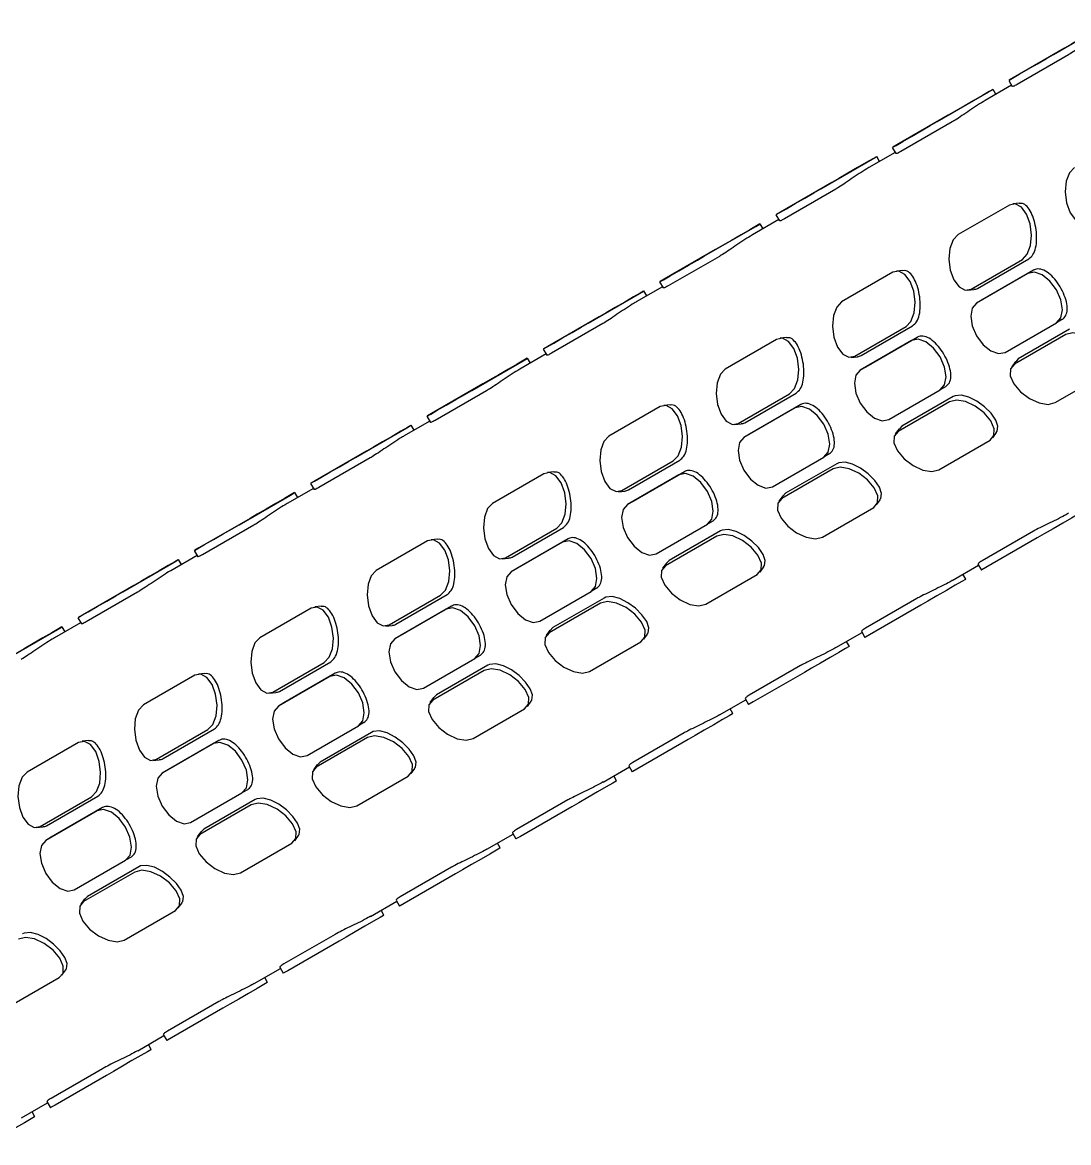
# Model space of a CAD drawing. Extents: x 0 to 2170, y 0 to 1590.
# Drawn here: x 1707.6 to 1799.3, y 671.2 to 769.4 of the extents above; entities that cross this region are included whole.
import ezdxf

# ---------------------------------------------------------------- set-up
doc = ezdxf.new("R2010")
doc.units = 0
doc.header["$LTSCALE"] = 10
doc.header["$MEASUREMENT"] = 0
doc.layers.get('0').update_dxf_attribs({"linetype": 'CONTINUOUS'})

msp = doc.modelspace()

# ---------------------------------------------------------------- linework, layer by layer
at = {"color": 7, "linetype": 'Continuous', "lineweight": 25}
for p, q in [((1797.954, 766.601), (1802.454, 769.199)), ((1798.919, 767.158), (1794.419, 764.559)), ((1799.258, 766.569), (1794.758, 763.971)), ((1794.021, 764.33), (1794.33, 763.794)), ((1787.754, 760.711), (1792.254, 763.309)), ((1794.271, 763.897), (1791.971, 762.569)), ((1792.901, 763.106), (1792.651, 763.539)), ((1788.719, 761.267), (1784.219, 758.669)), ((1789.058, 760.679), (1784.558, 758.08)), ((1783.821, 758.439), (1784.13, 757.904)), ((1777.554, 754.82), (1782.054, 757.419)), ((1784.071, 758.006), (1781.771, 756.678)), ((1782.701, 757.215), (1782.451, 757.648)), ((1778.519, 755.377), (1774.019, 752.779)), ((1778.858, 754.789), (1774.358, 752.19)), ((1794.08, 753.399), (1789.58, 750.8)), ((1794.946, 753.56), (1794.39, 753.502)), ((1773.621, 752.549), (1773.93, 752.014)), ((1767.354, 748.93), (1771.854, 751.529)), ((1773.871, 752.116), (1771.571, 750.788)), ((1772.501, 751.325), (1772.251, 751.758)), ((1768.319, 749.487), (1763.819, 746.888)), ((1768.658, 748.899), (1764.158, 746.3)), ((1790.721, 746.033), (1795.221, 748.632)), ((1791.289, 746.093), (1795.789, 748.691)), ((1783.88, 747.509), (1779.38, 744.91)), ((1784.746, 747.67), (1784.19, 747.612)), ((1796.192, 747.683), (1791.692, 745.085)), ((1796.192, 747.683), (1795.712, 747.406)), ((1763.421, 746.659), (1763.73, 746.124)), ((1795.712, 747.406), (1791.212, 744.807)), ((1757.154, 743.04), (1761.654, 745.638)), ((1763.671, 746.226), (1761.371, 744.898)), ((1762.301, 745.435), (1762.051, 745.868)), ((1790.411, 745.93), (1790.967, 745.989)), ((1791.692, 745.085), (1791.212, 744.807)), ((1758.119, 743.597), (1753.619, 740.998)), ((1758.458, 743.008), (1753.958, 740.41)), ((1780.521, 740.143), (1785.021, 742.742)), ((1781.089, 740.203), (1785.589, 742.801)), ((1793.712, 740.477), (1798.212, 743.076)), ((1798.693, 743.354), (1798.212, 743.076)), ((1773.68, 741.618), (1769.18, 739.02)), ((1774.546, 741.78), (1773.99, 741.721)), ((1785.992, 741.793), (1781.492, 739.194)), ((1785.992, 741.793), (1785.512, 741.516)), ((1799.029, 742.038), (1794.529, 739.44)), ((1799.364, 742.5), (1794.864, 739.902)), ((1753.221, 740.769), (1753.53, 740.233)), ((1785.512, 741.516), (1781.012, 738.917)), ((1746.954, 737.15), (1751.454, 739.748)), ((1753.471, 740.336), (1751.171, 739.008)), ((1752.101, 739.545), (1751.851, 739.978)), ((1780.211, 740.04), (1780.767, 740.098)), ((1794.613, 739.675), (1794.285, 739.223)), ((1794.864, 739.902), (1794.636, 739.657)), ((1781.492, 739.194), (1781.012, 738.917)), ((1798.088, 736.069), (1802.588, 738.668)), ((1747.919, 737.706), (1743.419, 735.108)), ((1748.258, 737.118), (1743.758, 734.519)), ((1770.321, 734.253), (1774.821, 736.851)), ((1770.889, 734.312), (1775.389, 736.911)), ((1783.512, 734.587), (1788.012, 737.186)), ((1788.493, 737.463), (1788.012, 737.186)), ((1763.48, 735.728), (1758.98, 733.13)), ((1764.346, 735.889), (1763.79, 735.831)), ((1775.792, 735.903), (1771.292, 733.304)), ((1775.792, 735.903), (1775.312, 735.625)), ((1788.829, 736.148), (1784.329, 733.549)), ((1789.164, 736.61), (1784.664, 734.011)), ((1743.021, 734.878), (1743.33, 734.343)), ((1775.312, 735.625), (1770.812, 733.027)), ((1736.754, 731.259), (1741.254, 733.858)), ((1743.271, 734.445), (1740.971, 733.117)), ((1741.901, 733.654), (1741.651, 734.087)), ((1770.011, 734.15), (1770.567, 734.208)), ((1784.413, 733.785), (1784.085, 733.332)), ((1784.664, 734.011), (1784.436, 733.767)), ((1771.292, 733.304), (1770.812, 733.027)), ((1787.888, 730.179), (1792.388, 732.778)), ((1792.632, 732.995), (1792.96, 733.447)), ((1737.719, 731.816), (1733.219, 729.218)), ((1738.058, 731.228), (1733.558, 728.629)), ((1760.121, 728.363), (1764.621, 730.961)), ((1760.689, 728.422), (1765.189, 731.021)), ((1773.312, 728.697), (1777.812, 731.296)), ((1778.293, 731.573), (1777.812, 731.296)), ((1753.28, 729.838), (1748.78, 727.239)), ((1754.146, 729.999), (1753.59, 729.941)), ((1765.592, 730.013), (1761.092, 727.414)), ((1765.592, 730.013), (1765.112, 729.735)), ((1778.629, 730.258), (1774.129, 727.659)), ((1778.964, 730.72), (1774.464, 728.121)), ((1732.821, 728.988), (1733.13, 728.453)), ((1765.112, 729.735), (1760.612, 727.137)), ((1726.554, 725.369), (1731.054, 727.968)), ((1733.071, 728.555), (1730.771, 727.227)), ((1731.701, 727.764), (1731.451, 728.197)), ((1759.811, 728.26), (1760.367, 728.318)), ((1774.213, 727.895), (1773.885, 727.442)), ((1774.464, 728.121), (1774.236, 727.877)), ((1761.092, 727.414), (1760.612, 727.137)), ((1777.688, 724.289), (1782.188, 726.887)), ((1782.432, 727.104), (1782.76, 727.557)), ((1727.519, 725.926), (1723.019, 723.327)), ((1727.858, 725.338), (1723.358, 722.739)), ((1749.921, 722.472), (1754.421, 725.071)), ((1750.489, 722.532), (1754.989, 725.13)), ((1763.112, 722.807), (1767.612, 725.405)), ((1768.093, 725.683), (1767.612, 725.405)), ((1743.08, 723.948), (1738.58, 721.349)), ((1743.946, 724.109), (1743.39, 724.051)), ((1755.392, 724.122), (1750.892, 721.524)), ((1755.392, 724.122), (1754.912, 723.845)), ((1768.429, 724.368), (1763.929, 721.769)), ((1768.764, 724.83), (1764.264, 722.231)), ((1796.183, 724.791), (1791.683, 722.193)), ((1796.523, 724.203), (1792.023, 721.604)), ((1722.621, 723.098), (1722.93, 722.563)), ((1754.912, 723.845), (1750.412, 721.246)), ((1716.354, 719.479), (1720.854, 722.077)), ((1722.871, 722.665), (1720.571, 721.337)), ((1721.501, 721.874), (1721.251, 722.307)), ((1749.611, 722.369), (1750.167, 722.428)), ((1764.013, 722.005), (1763.685, 721.552)), ((1764.264, 722.231), (1764.036, 721.987)), ((1750.892, 721.524), (1750.412, 721.246)), ((1767.488, 718.399), (1771.988, 720.997)), ((1772.232, 721.214), (1772.56, 721.667)), ((1789.074, 720.479), (1791.376, 721.808)), ((1790.255, 720.584), (1790.005, 721.017)), ((1791.317, 721.91), (1791.626, 721.375)), ((1717.319, 720.036), (1712.819, 717.437)), ((1717.658, 719.447), (1713.158, 716.849)), ((1739.721, 716.582), (1744.221, 719.181)), ((1740.289, 716.642), (1744.789, 719.24)), ((1752.912, 716.916), (1757.412, 719.515)), ((1757.893, 719.793), (1757.412, 719.515)), ((1732.88, 718.057), (1728.38, 715.459)), ((1733.746, 718.219), (1733.19, 718.16)), ((1745.192, 718.232), (1740.692, 715.633)), ((1745.192, 718.232), (1744.712, 717.955)), ((1758.229, 718.477), (1753.729, 715.879)), ((1758.564, 718.939), (1754.064, 716.341)), ((1785.983, 718.901), (1781.483, 716.302)), ((1786.323, 718.313), (1781.823, 715.714)), ((1712.421, 717.208), (1712.73, 716.672)), ((1744.712, 717.955), (1740.212, 715.356)), ((1706.154, 713.589), (1710.654, 716.187)), ((1712.671, 716.775), (1710.371, 715.447)), ((1711.301, 715.984), (1711.051, 716.417)), ((1739.411, 716.479), (1739.967, 716.537)), ((1753.813, 716.114), (1753.485, 715.662)), ((1754.064, 716.341), (1753.836, 716.096)), ((1740.692, 715.633), (1740.212, 715.356)), ((1757.288, 712.508), (1761.788, 715.107)), ((1762.032, 715.324), (1762.36, 715.777)), ((1778.874, 714.589), (1781.176, 715.918)), ((1780.055, 714.693), (1779.805, 715.126)), ((1781.117, 716.02), (1781.426, 715.484)), ((1729.521, 710.692), (1734.021, 713.29)), ((1730.089, 710.751), (1734.589, 713.35)), ((1742.712, 711.026), (1747.212, 713.625)), ((1747.693, 713.902), (1747.212, 713.625)), ((1722.68, 712.167), (1718.18, 709.569)), ((1723.546, 712.328), (1722.99, 712.27)), ((1734.992, 712.342), (1730.492, 709.743)), ((1734.992, 712.342), (1734.512, 712.064)), ((1748.029, 712.587), (1743.529, 709.988)), ((1748.364, 713.049), (1743.864, 710.45)), ((1775.783, 713.011), (1771.283, 710.412)), ((1776.123, 712.422), (1771.623, 709.824)), ((1734.512, 712.064), (1730.012, 709.466)), ((1729.211, 710.589), (1729.767, 710.647)), ((1743.613, 710.224), (1743.285, 709.771)), ((1743.864, 710.45), (1743.636, 710.206)), ((1730.492, 709.743), (1730.012, 709.466)), ((1747.088, 706.618), (1751.588, 709.217)), ((1751.832, 709.434), (1752.16, 709.886)), ((1768.674, 708.698), (1770.976, 710.027)), ((1769.855, 708.803), (1769.605, 709.236)), ((1770.917, 710.129), (1771.226, 709.594)), ((1719.321, 704.802), (1723.821, 707.4)), ((1719.889, 704.861), (1724.389, 707.46)), ((1732.512, 705.136), (1737.012, 707.735)), ((1737.493, 708.012), (1737.012, 707.735)), ((1712.48, 706.277), (1707.98, 703.678)), ((1713.346, 706.438), (1712.79, 706.38)), ((1724.792, 706.452), (1720.292, 703.853)), ((1724.792, 706.452), (1724.312, 706.174)), ((1737.829, 706.697), (1733.329, 704.098)), ((1738.164, 707.159), (1733.664, 704.56)), ((1765.583, 707.12), (1761.083, 704.522)), ((1765.923, 706.532), (1761.423, 703.933)), ((1724.312, 706.174), (1719.812, 703.576)), ((1719.011, 704.699), (1719.567, 704.757)), ((1733.413, 704.334), (1733.085, 703.881)), ((1733.664, 704.56), (1733.436, 704.316)), ((1720.292, 703.853), (1719.812, 703.576)), ((1736.888, 700.728), (1741.388, 703.326)), ((1741.632, 703.543), (1741.96, 703.996)), ((1758.474, 702.808), (1760.776, 704.137)), ((1759.655, 702.913), (1759.405, 703.346)), ((1760.717, 704.239), (1761.026, 703.704)), ((1709.121, 698.911), (1713.621, 701.51)), ((1709.689, 698.971), (1714.189, 701.569)), ((1722.312, 699.246), (1726.812, 701.844)), ((1727.293, 702.122), (1726.812, 701.844)), ((1714.592, 700.561), (1710.092, 697.963)), ((1714.592, 700.561), (1714.112, 700.284)), ((1727.629, 700.807), (1723.129, 698.208)), ((1727.964, 701.269), (1723.464, 698.67)), ((1755.383, 701.23), (1750.883, 698.632)), ((1755.723, 700.642), (1751.223, 698.043)), ((1714.112, 700.284), (1709.612, 697.685)), ((1708.811, 698.808), (1709.367, 698.867)), ((1723.213, 698.444), (1722.885, 697.991)), ((1723.464, 698.67), (1723.236, 698.426)), ((1750.517, 698.349), (1750.826, 697.814)), ((1710.092, 697.963), (1709.612, 697.685)), ((1726.688, 694.838), (1731.188, 697.436)), ((1731.432, 697.653), (1731.76, 698.106)), ((1748.274, 696.918), (1750.576, 698.247)), ((1749.455, 697.023), (1749.205, 697.456)), ((1712.112, 693.355), (1716.612, 695.954)), ((1717.093, 696.232), (1716.612, 695.954)), ((1717.429, 694.916), (1712.929, 692.318)), ((1717.764, 695.378), (1713.264, 692.78)), ((1745.183, 695.34), (1740.683, 692.741)), ((1745.523, 694.752), (1741.023, 692.153)), ((1713.013, 692.553), (1712.685, 692.101)), ((1713.264, 692.78), (1713.036, 692.535)), ((1740.317, 692.459), (1740.626, 691.923)), ((1716.488, 688.947), (1720.988, 691.546)), ((1721.232, 691.763), (1721.56, 692.216)), ((1738.074, 691.028), (1740.376, 692.357)), ((1739.255, 691.132), (1739.005, 691.565)), ((1734.983, 689.45), (1730.483, 686.851)), ((1735.323, 688.861), (1730.823, 686.263)), ((1730.117, 686.568), (1730.426, 686.033)), ((1706.288, 683.057), (1710.788, 685.656)), ((1711.032, 685.873), (1711.36, 686.325)), ((1727.874, 685.137), (1730.176, 686.466)), ((1729.055, 685.242), (1728.805, 685.675)), ((1724.783, 683.559), (1720.283, 680.961)), ((1725.123, 682.971), (1720.623, 680.372)), ((1719.917, 680.678), (1720.226, 680.143)), ((1717.674, 679.247), (1719.976, 680.576)), ((1718.855, 679.352), (1718.605, 679.785)), ((1714.583, 677.669), (1710.083, 675.071)), ((1714.923, 677.081), (1710.423, 674.482)), ((1709.717, 674.788), (1710.026, 674.253)), ((1707.474, 673.357), (1709.776, 674.686)), ((1708.655, 673.462), (1708.405, 673.895))]:
    msp.add_line(p, q, dxfattribs=at)
at = {"color": 7, "linetype": 'Continuous', "lineweight": 25, "flags": 128}
for points in [[(1802.454, 769.199), (1802.798, 769.398), (1802.82, 769.411), (1802.517, 769.236), (1801.936, 768.9), (1801.165, 768.455), (1800.32, 767.967), (1799.532, 767.512), (1798.919, 767.158)], [(1794.419, 764.559), (1794.075, 764.36), (1794.052, 764.348), (1794.355, 764.522), (1794.936, 764.858), (1795.708, 765.304), (1796.552, 765.791), (1797.341, 766.247), (1797.954, 766.601)], [(1792.254, 763.309), (1792.598, 763.508), (1792.62, 763.521), (1792.317, 763.346), (1791.736, 763.01), (1790.965, 762.565), (1790.12, 762.077), (1789.332, 761.621), (1788.719, 761.267)], [(1784.219, 758.669), (1783.875, 758.47), (1783.852, 758.457), (1784.155, 758.632), (1784.736, 758.968), (1785.508, 759.413), (1786.352, 759.901), (1787.141, 760.357), (1787.754, 760.711)], [(1782.054, 757.419), (1782.398, 757.617), (1782.42, 757.63), (1782.117, 757.456), (1781.536, 757.12), (1780.765, 756.674), (1779.92, 756.187), (1779.132, 755.731), (1778.519, 755.377)], [(1799.78, 756.691), (1799.345, 756.233), (1799.063, 755.482), (1798.977, 754.552), (1799.101, 753.585), (1799.414, 752.728), (1799.87, 752.111), (1800.399, 751.829), (1800.921, 751.924)], [(1774.019, 752.779), (1773.675, 752.58), (1773.652, 752.567), (1773.955, 752.742), (1774.536, 753.078), (1775.308, 753.523), (1776.152, 754.011), (1776.941, 754.466), (1777.554, 754.82)], [(1795.221, 748.632), (1795.656, 749.09), (1795.938, 749.84), (1796.024, 750.77), (1795.901, 751.737), (1795.587, 752.594), (1795.131, 753.211), (1794.602, 753.494), (1794.08, 753.399)], [(1771.854, 751.529), (1772.198, 751.727), (1772.22, 751.74), (1771.917, 751.565), (1771.336, 751.23), (1770.565, 750.784), (1769.72, 750.296), (1768.932, 749.841), (1768.319, 749.487)], [(1789.58, 750.8), (1789.145, 750.343), (1788.863, 749.592), (1788.777, 748.662), (1788.901, 747.695), (1789.214, 746.838), (1789.67, 746.221), (1790.199, 745.938), (1790.721, 746.033)], [(1763.819, 746.888), (1763.475, 746.69), (1763.452, 746.677), (1763.755, 746.852), (1764.336, 747.187), (1765.108, 747.633), (1765.952, 748.121), (1766.741, 748.576), (1767.354, 748.93)], [(1785.021, 742.742), (1785.456, 743.199), (1785.738, 743.95), (1785.824, 744.88), (1785.701, 745.847), (1785.387, 746.704), (1784.931, 747.321), (1784.402, 747.603), (1783.88, 747.509)], [(1798.212, 743.076), (1798.596, 743.517), (1798.73, 744.221), (1798.595, 745.079), (1798.212, 745.963), (1797.638, 746.736), (1796.962, 747.282), (1796.285, 747.517), (1795.712, 747.406)], [(1761.654, 745.638), (1761.998, 745.837), (1762.02, 745.85), (1761.717, 745.675), (1761.136, 745.339), (1760.365, 744.894), (1759.52, 744.406), (1758.732, 743.951), (1758.119, 743.597)], [(1779.38, 744.91), (1778.945, 744.452), (1778.663, 743.701), (1778.577, 742.772), (1778.701, 741.805), (1779.014, 740.948), (1779.47, 740.331), (1779.999, 740.048), (1780.521, 740.143)], [(1791.212, 744.807), (1790.829, 744.366), (1790.694, 743.663), (1790.829, 742.804), (1791.212, 741.921), (1791.786, 741.147), (1792.462, 740.601), (1793.139, 740.366), (1793.712, 740.477)], [(1753.619, 740.998), (1753.275, 740.8), (1753.252, 740.787), (1753.555, 740.961), (1754.136, 741.297), (1754.908, 741.743), (1755.752, 742.23), (1756.541, 742.686), (1757.154, 743.04)], [(1774.821, 736.851), (1775.256, 737.309), (1775.538, 738.06), (1775.624, 738.99), (1775.501, 739.957), (1775.187, 740.814), (1774.731, 741.431), (1774.202, 741.713), (1773.68, 741.618)], [(1788.012, 737.186), (1788.396, 737.627), (1788.53, 738.33), (1788.395, 739.189), (1788.012, 740.073), (1787.438, 740.846), (1786.762, 741.392), (1786.085, 741.627), (1785.512, 741.516)], [(1802.588, 738.668), (1802.931, 739.072), (1802.951, 739.672), (1802.644, 740.375), (1802.058, 741.075), (1801.282, 741.665), (1800.434, 742.055), (1799.643, 742.186), (1799.029, 742.038)], [(1751.454, 739.748), (1751.798, 739.947), (1751.82, 739.96), (1751.517, 739.785), (1750.936, 739.449), (1750.165, 739.004), (1749.32, 738.516), (1748.532, 738.06), (1747.919, 737.706)], [(1769.18, 739.02), (1768.745, 738.562), (1768.463, 737.811), (1768.377, 736.882), (1768.501, 735.914), (1768.814, 735.057), (1769.27, 734.44), (1769.799, 734.158), (1770.321, 734.253)], [(1781.012, 738.917), (1780.629, 738.476), (1780.494, 737.773), (1780.629, 736.914), (1781.012, 736.03), (1781.586, 735.257), (1782.262, 734.711), (1782.939, 734.476), (1783.512, 734.587)], [(1794.529, 739.44), (1794.186, 739.035), (1794.166, 738.436), (1794.473, 737.732), (1795.058, 737.033), (1795.835, 736.443), (1796.683, 736.052), (1797.474, 735.921), (1798.088, 736.069)], [(1743.419, 735.108), (1743.075, 734.909), (1743.052, 734.896), (1743.355, 735.071), (1743.936, 735.407), (1744.708, 735.852), (1745.552, 736.34), (1746.341, 736.796), (1746.954, 737.15)], [(1792.938, 733.465), (1793.026, 733.558), (1793.08, 734.005), (1792.888, 734.547), (1792.476, 735.136), (1791.901, 735.709), (1791.234, 736.202), (1790.537, 736.561), (1789.875, 736.732), (1789.318, 736.68), (1789.164, 736.61), (1789.164, 736.61)], [(1764.621, 730.961), (1765.056, 731.419), (1765.338, 732.17), (1765.424, 733.099), (1765.301, 734.067), (1764.987, 734.924), (1764.531, 735.54), (1764.002, 735.823), (1763.48, 735.728)], [(1777.812, 731.296), (1778.196, 731.737), (1778.33, 732.44), (1778.195, 733.299), (1777.812, 734.182), (1777.238, 734.956), (1776.562, 735.502), (1775.885, 735.737), (1775.312, 735.625)], [(1792.388, 732.778), (1792.731, 733.182), (1792.751, 733.782), (1792.444, 734.485), (1791.858, 735.185), (1791.082, 735.775), (1790.234, 736.165), (1789.443, 736.296), (1788.829, 736.148)], [(1741.254, 733.858), (1741.598, 734.056), (1741.62, 734.069), (1741.317, 733.895), (1740.736, 733.559), (1739.965, 733.113), (1739.12, 732.626), (1738.332, 732.17), (1737.719, 731.816)], [(1758.98, 733.13), (1758.545, 732.672), (1758.263, 731.921), (1758.177, 730.991), (1758.301, 730.024), (1758.614, 729.167), (1759.07, 728.55), (1759.599, 728.268), (1760.121, 728.363)], [(1770.812, 733.027), (1770.429, 732.586), (1770.294, 731.882), (1770.429, 731.023), (1770.812, 730.14), (1771.386, 729.367), (1772.062, 728.821), (1772.739, 728.586), (1773.312, 728.697)], [(1784.329, 733.549), (1783.986, 733.145), (1783.966, 732.545), (1784.273, 731.842), (1784.858, 731.142), (1785.635, 730.552), (1786.483, 730.162), (1787.274, 730.031), (1787.888, 730.179)], [(1733.219, 729.218), (1732.875, 729.019), (1732.852, 729.006), (1733.155, 729.181), (1733.736, 729.517), (1734.508, 729.962), (1735.352, 730.45), (1736.141, 730.905), (1736.754, 731.259)], [(1782.738, 727.575), (1782.826, 727.668), (1782.88, 728.115), (1782.688, 728.656), (1782.276, 729.245), (1781.701, 729.818), (1781.034, 730.312), (1780.337, 730.671), (1779.675, 730.842), (1779.118, 730.79), (1778.964, 730.72), (1778.964, 730.72)], [(1754.421, 725.071), (1754.856, 725.529), (1755.138, 726.279), (1755.224, 727.209), (1755.101, 728.176), (1754.787, 729.033), (1754.331, 729.65), (1753.802, 729.933), (1753.28, 729.838)], [(1767.612, 725.405), (1767.996, 725.846), (1768.13, 726.55), (1767.995, 727.409), (1767.612, 728.292), (1767.038, 729.066), (1766.362, 729.611), (1765.685, 729.847), (1765.112, 729.735)], [(1782.188, 726.887), (1782.531, 727.292), (1782.551, 727.891), (1782.244, 728.595), (1781.658, 729.294), (1780.882, 729.884), (1780.034, 730.275), (1779.243, 730.406), (1778.629, 730.258)], [(1731.054, 727.968), (1731.398, 728.166), (1731.42, 728.179), (1731.117, 728.004), (1730.536, 727.669), (1729.765, 727.223), (1728.92, 726.735), (1728.132, 726.28), (1727.519, 725.926)], [(1748.78, 727.239), (1748.345, 726.782), (1748.063, 726.031), (1747.977, 725.101), (1748.101, 724.134), (1748.414, 723.277), (1748.87, 722.66), (1749.399, 722.377), (1749.921, 722.472)], [(1760.612, 727.137), (1760.229, 726.695), (1760.094, 725.992), (1760.229, 725.133), (1760.612, 724.25), (1761.186, 723.476), (1761.862, 722.93), (1762.539, 722.695), (1763.112, 722.807)], [(1774.129, 727.659), (1773.786, 727.255), (1773.766, 726.655), (1774.073, 725.952), (1774.658, 725.252), (1775.435, 724.662), (1776.283, 724.272), (1777.074, 724.141), (1777.688, 724.289)], [(1800.455, 726.474), (1800.424, 726.456), (1800.122, 726.281), (1799.541, 725.946), (1798.769, 725.5), (1797.925, 725.012), (1797.136, 724.557), (1796.523, 724.203)], [(1723.019, 723.327), (1722.675, 723.129), (1722.652, 723.116), (1722.955, 723.291), (1723.536, 723.626), (1724.308, 724.072), (1725.152, 724.56), (1725.941, 725.015), (1726.554, 725.369)], [(1772.538, 721.685), (1772.626, 721.777), (1772.68, 722.225), (1772.488, 722.766), (1772.076, 723.355), (1771.501, 723.928), (1770.834, 724.422), (1770.137, 724.781), (1769.475, 724.952), (1768.918, 724.9), (1768.764, 724.83), (1768.764, 724.83)], [(1744.221, 719.181), (1744.656, 719.638), (1744.938, 720.389), (1745.024, 721.319), (1744.901, 722.286), (1744.587, 723.143), (1744.131, 723.76), (1743.602, 724.042), (1743.08, 723.948)], [(1757.412, 719.515), (1757.796, 719.956), (1757.93, 720.66), (1757.795, 721.518), (1757.412, 722.402), (1756.838, 723.175), (1756.162, 723.721), (1755.485, 723.956), (1754.912, 723.845)], [(1771.988, 720.997), (1772.331, 721.402), (1772.351, 722.001), (1772.044, 722.704), (1771.458, 723.404), (1770.682, 723.994), (1769.834, 724.384), (1769.043, 724.516), (1768.429, 724.368)], [(1720.854, 722.077), (1721.198, 722.276), (1721.22, 722.289), (1720.917, 722.114), (1720.336, 721.778), (1719.565, 721.333), (1718.72, 720.845), (1717.932, 720.39), (1717.319, 720.036)], [(1738.58, 721.349), (1738.145, 720.891), (1737.863, 720.14), (1737.777, 719.211), (1737.901, 718.244), (1738.214, 717.387), (1738.67, 716.77), (1739.199, 716.487), (1739.721, 716.582)], [(1750.412, 721.246), (1750.029, 720.805), (1749.894, 720.102), (1750.029, 719.243), (1750.412, 718.36), (1750.986, 717.586), (1751.662, 717.04), (1752.339, 716.805), (1752.912, 716.916)], [(1763.929, 721.769), (1763.586, 721.364), (1763.566, 720.765), (1763.873, 720.062), (1764.458, 719.362), (1765.235, 718.772), (1766.083, 718.382), (1766.874, 718.251), (1767.488, 718.399)], [(1792.023, 721.604), (1791.679, 721.406), (1791.626, 721.375)], [(1790.255, 720.584), (1790.224, 720.566), (1789.922, 720.391), (1789.341, 720.055), (1788.569, 719.61), (1787.725, 719.122), (1786.936, 718.666), (1786.323, 718.313)], [(1712.819, 717.437), (1712.475, 717.239), (1712.452, 717.226), (1712.755, 717.4), (1713.336, 717.736), (1714.108, 718.182), (1714.952, 718.669), (1715.741, 719.125), (1716.354, 719.479)], [(1762.338, 715.794), (1762.426, 715.887), (1762.48, 716.334), (1762.288, 716.876), (1761.876, 717.465), (1761.301, 718.038), (1760.634, 718.532), (1759.937, 718.89), (1759.275, 719.062), (1758.718, 719.009), (1758.564, 718.939), (1758.564, 718.939)], [(1734.021, 713.29), (1734.456, 713.748), (1734.738, 714.499), (1734.824, 715.429), (1734.701, 716.396), (1734.387, 717.253), (1733.931, 717.87), (1733.402, 718.152), (1732.88, 718.057)], [(1747.212, 713.625), (1747.596, 714.066), (1747.73, 714.769), (1747.595, 715.628), (1747.212, 716.512), (1746.638, 717.285), (1745.962, 717.831), (1745.285, 718.066), (1744.712, 717.955)], [(1761.788, 715.107), (1762.131, 715.511), (1762.151, 716.111), (1761.844, 716.814), (1761.258, 717.514), (1760.482, 718.104), (1759.634, 718.494), (1758.843, 718.625), (1758.229, 718.477)], [(1710.654, 716.187), (1710.998, 716.386), (1711.02, 716.399), (1710.717, 716.224), (1710.136, 715.888), (1709.365, 715.443), (1708.52, 714.955), (1707.732, 714.499), (1707.119, 714.145)], [(1728.38, 715.459), (1727.945, 715.001), (1727.663, 714.25), (1727.577, 713.321), (1727.701, 712.353), (1728.014, 711.496), (1728.47, 710.879), (1728.999, 710.597), (1729.521, 710.692)], [(1740.212, 715.356), (1739.829, 714.915), (1739.694, 714.212), (1739.829, 713.353), (1740.212, 712.469), (1740.786, 711.696), (1741.462, 711.15), (1742.139, 710.915), (1742.712, 711.026)], [(1753.729, 715.879), (1753.386, 715.474), (1753.366, 714.875), (1753.673, 714.172), (1754.258, 713.472), (1755.035, 712.882), (1755.883, 712.491), (1756.674, 712.36), (1757.288, 712.508)], [(1781.823, 715.714), (1781.479, 715.515), (1781.426, 715.484)], [(1780.055, 714.693), (1780.024, 714.675), (1779.722, 714.501), (1779.141, 714.165), (1778.369, 713.719), (1777.525, 713.232), (1776.736, 712.776), (1776.123, 712.422)], [(1752.138, 709.904), (1752.226, 709.997), (1752.28, 710.444), (1752.088, 710.986), (1751.676, 711.575), (1751.101, 712.148), (1750.434, 712.641), (1749.737, 713), (1749.075, 713.171), (1748.518, 713.119), (1748.364, 713.049), (1748.364, 713.049)], [(1723.821, 707.4), (1724.256, 707.858), (1724.538, 708.609), (1724.624, 709.538), (1724.501, 710.506), (1724.187, 711.363), (1723.731, 711.979), (1723.202, 712.262), (1722.68, 712.167)], [(1737.012, 707.735), (1737.396, 708.176), (1737.53, 708.879), (1737.395, 709.738), (1737.012, 710.621), (1736.438, 711.395), (1735.762, 711.941), (1735.085, 712.176), (1734.512, 712.064)], [(1751.588, 709.217), (1751.931, 709.621), (1751.951, 710.221), (1751.644, 710.924), (1751.058, 711.624), (1750.282, 712.214), (1749.434, 712.604), (1748.643, 712.735), (1748.029, 712.587)], [(1718.18, 709.569), (1717.745, 709.111), (1717.463, 708.36), (1717.377, 707.43), (1717.501, 706.463), (1717.814, 705.606), (1718.27, 704.989), (1718.799, 704.707), (1719.321, 704.802)], [(1730.012, 709.466), (1729.629, 709.025), (1729.494, 708.321), (1729.629, 707.462), (1730.012, 706.579), (1730.586, 705.806), (1731.262, 705.26), (1731.939, 705.025), (1732.512, 705.136)], [(1743.529, 709.988), (1743.186, 709.584), (1743.166, 708.984), (1743.473, 708.281), (1744.058, 707.581), (1744.835, 706.991), (1745.683, 706.601), (1746.474, 706.47), (1747.088, 706.618)], [(1771.623, 709.824), (1771.279, 709.625), (1771.226, 709.594)], [(1769.855, 708.803), (1769.824, 708.785), (1769.522, 708.61), (1768.941, 708.275), (1768.169, 707.829), (1767.325, 707.341), (1766.536, 706.886), (1765.923, 706.532)], [(1741.938, 704.014), (1742.026, 704.107), (1742.08, 704.554), (1741.888, 705.095), (1741.476, 705.684), (1740.901, 706.257), (1740.234, 706.751), (1739.537, 707.11), (1738.875, 707.281), (1738.318, 707.229), (1738.164, 707.159), (1738.164, 707.159)], [(1713.621, 701.51), (1714.056, 701.968), (1714.338, 702.718), (1714.424, 703.648), (1714.301, 704.615), (1713.987, 705.472), (1713.531, 706.089), (1713.002, 706.372), (1712.48, 706.277)], [(1726.812, 701.844), (1727.196, 702.285), (1727.33, 702.989), (1727.195, 703.848), (1726.812, 704.731), (1726.238, 705.505), (1725.562, 706.05), (1724.885, 706.286), (1724.312, 706.174)], [(1741.388, 703.326), (1741.731, 703.731), (1741.751, 704.33), (1741.444, 705.034), (1740.858, 705.733), (1740.082, 706.323), (1739.234, 706.714), (1738.443, 706.845), (1737.829, 706.697)], [(1707.98, 703.678), (1707.545, 703.221), (1707.263, 702.47), (1707.177, 701.54), (1707.301, 700.573), (1707.614, 699.716), (1708.07, 699.099), (1708.599, 698.816), (1709.121, 698.911)], [(1719.812, 703.576), (1719.429, 703.134), (1719.294, 702.431), (1719.429, 701.572), (1719.812, 700.689), (1720.386, 699.915), (1721.062, 699.369), (1721.739, 699.134), (1722.312, 699.246)], [(1733.329, 704.098), (1732.986, 703.694), (1732.966, 703.094), (1733.273, 702.391), (1733.858, 701.691), (1734.635, 701.101), (1735.483, 700.711), (1736.274, 700.58), (1736.888, 700.728)], [(1761.423, 703.933), (1761.079, 703.735), (1761.026, 703.704)], [(1759.655, 702.913), (1759.624, 702.895), (1759.322, 702.72), (1758.741, 702.385), (1757.969, 701.939), (1757.125, 701.451), (1756.336, 700.996), (1755.723, 700.642)], [(1731.738, 698.124), (1731.826, 698.216), (1731.88, 698.664), (1731.688, 699.205), (1731.276, 699.794), (1730.701, 700.367), (1730.034, 700.861), (1729.337, 701.22), (1728.675, 701.391), (1728.118, 701.339), (1727.964, 701.269), (1727.964, 701.269)], [(1716.612, 695.954), (1716.996, 696.395), (1717.13, 697.099), (1716.995, 697.957), (1716.612, 698.841), (1716.038, 699.614), (1715.362, 700.16), (1714.685, 700.395), (1714.112, 700.284)], [(1731.188, 697.436), (1731.531, 697.841), (1731.551, 698.44), (1731.244, 699.143), (1730.658, 699.843), (1729.882, 700.433), (1729.034, 700.823), (1728.243, 700.955), (1727.629, 700.807)], [(1709.612, 697.685), (1709.229, 697.244), (1709.094, 696.541), (1709.229, 695.682), (1709.612, 694.799), (1710.186, 694.025), (1710.862, 693.479), (1711.539, 693.244), (1712.112, 693.355)], [(1723.129, 698.208), (1722.786, 697.803), (1722.766, 697.204), (1723.073, 696.501), (1723.658, 695.801), (1724.435, 695.211), (1725.283, 694.821), (1726.074, 694.69), (1726.688, 694.838)], [(1751.223, 698.043), (1750.879, 697.845), (1750.826, 697.814)], [(1749.455, 697.023), (1749.424, 697.005), (1749.122, 696.83), (1748.541, 696.494), (1747.769, 696.049), (1746.925, 695.561), (1746.136, 695.105), (1745.523, 694.752)], [(1721.538, 692.233), (1721.626, 692.326), (1721.68, 692.773), (1721.488, 693.315), (1721.076, 693.904), (1720.501, 694.477), (1719.834, 694.971), (1719.137, 695.329), (1718.475, 695.501), (1717.918, 695.448), (1717.764, 695.378), (1717.764, 695.378)], [(1720.988, 691.546), (1721.331, 691.951), (1721.351, 692.55), (1721.044, 693.253), (1720.458, 693.953), (1719.682, 694.543), (1718.834, 694.933), (1718.043, 695.064), (1717.429, 694.916)], [(1712.929, 692.318), (1712.586, 691.913), (1712.566, 691.314), (1712.873, 690.611), (1713.458, 689.911), (1714.235, 689.321), (1715.083, 688.931), (1715.874, 688.799), (1716.488, 688.947)], [(1741.023, 692.153), (1740.679, 691.954), (1740.626, 691.923)], [(1739.255, 691.132), (1739.224, 691.114), (1738.922, 690.94), (1738.341, 690.604), (1737.569, 690.158), (1736.725, 689.671), (1735.936, 689.215), (1735.323, 688.861)], [(1711.338, 686.343), (1711.426, 686.436), (1711.48, 686.883), (1711.288, 687.425), (1710.876, 688.014), (1710.301, 688.587), (1709.634, 689.08), (1708.937, 689.439), (1708.275, 689.61), (1707.718, 689.558), (1707.564, 689.488), (1707.564, 689.488)], [(1710.788, 685.656), (1711.131, 686.06), (1711.151, 686.66), (1710.844, 687.363), (1710.258, 688.063), (1709.482, 688.653), (1708.634, 689.043), (1707.843, 689.174), (1707.229, 689.026)], [(1730.823, 686.263), (1730.479, 686.064), (1730.426, 686.033)], [(1729.055, 685.242), (1729.024, 685.224), (1728.722, 685.049), (1728.141, 684.714), (1727.369, 684.268), (1726.525, 683.78), (1725.736, 683.325), (1725.123, 682.971)], [(1720.623, 680.372), (1720.279, 680.174), (1720.226, 680.143)], [(1718.855, 679.352), (1718.824, 679.334), (1718.522, 679.159), (1717.941, 678.824), (1717.169, 678.378), (1716.325, 677.89), (1715.536, 677.435), (1714.923, 677.081)], [(1710.423, 674.482), (1710.079, 674.284), (1710.026, 674.253)], [(1708.655, 673.462), (1708.624, 673.444), (1708.322, 673.269), (1707.741, 672.933), (1706.969, 672.488), (1706.125, 672), (1705.336, 671.544), (1704.723, 671.191)]]:
    msp.add_lwpolyline(points, dxfattribs=at)
at = {"color": 7, "linetype": 'Continuous', "lineweight": 25}
for points, knots in [([(1802.173, 768.455), (1802.112, 768.421), (1801.865, 768.284), (1801.318, 767.931), (1800.619, 767.46), (1799.951, 767.004), (1799.505, 766.715), (1799.309, 766.599), (1799.258, 766.569)], [0, 0, 0, 0, 0.071148, 0.283452, 0.496507, 0.711457, 0.926527, 1, 1, 1, 1]), ([(1794.758, 763.971), (1794.631, 763.902), (1794.398, 763.774), (1794.363, 763.795), (1794.347, 763.804)], [0, 0, 0, 0, 0.544168, 1, 1, 1, 1]), ([(1791.973, 762.565), (1791.912, 762.53), (1791.665, 762.394), (1791.118, 762.041), (1790.419, 761.57), (1789.751, 761.114), (1789.305, 760.824), (1789.109, 760.709), (1789.058, 760.679)], [0, 0, 0, 0, 0.071148, 0.283452, 0.496507, 0.711457, 0.926527, 1, 1, 1, 1]), ([(1784.558, 758.08), (1784.431, 758.011), (1784.198, 757.884), (1784.163, 757.904), (1784.147, 757.914)], [0, 0, 0, 0, 0.5441678, 1, 1, 1, 1]), ([(1781.773, 756.674), (1781.712, 756.64), (1781.465, 756.503), (1780.918, 756.15), (1780.219, 755.68), (1779.551, 755.224), (1779.105, 754.934), (1778.909, 754.818), (1778.858, 754.789)], [0, 0, 0, 0, 0.071148, 0.283452, 0.496507, 0.711457, 0.926527, 1, 1, 1, 1]), ([(1795.789, 748.691), (1795.919, 748.798), (1796.179, 749.011), (1796.407, 749.627), (1796.496, 750.386), (1796.442, 751.232), (1796.266, 752.057), (1795.991, 752.774), (1795.638, 753.291), (1795.278, 753.568), (1795.041, 753.539), (1794.949, 753.527)], [0, 0, 0, 0, 0.1153345, 0.2306404, 0.3466885, 0.4632317, 0.5789745, 0.6938819, 0.8091955, 0.9255347, 1, 1, 1, 1]), ([(1774.358, 752.19), (1774.231, 752.121), (1773.998, 751.994), (1773.963, 752.014), (1773.947, 752.023)], [0, 0, 0, 0, 0.544168, 1, 1, 1, 1]), ([(1771.573, 750.784), (1771.512, 750.75), (1771.265, 750.613), (1770.718, 750.26), (1770.019, 749.79), (1769.351, 749.333), (1768.905, 749.044), (1768.709, 748.928), (1768.658, 748.899)], [0, 0, 0, 0, 0.071148, 0.283452, 0.496507, 0.711457, 0.926527, 1, 1, 1, 1]), ([(1785.589, 742.801), (1785.719, 742.908), (1785.979, 743.12), (1786.207, 743.737), (1786.296, 744.496), (1786.242, 745.341), (1786.066, 746.167), (1785.791, 746.884), (1785.438, 747.401), (1785.078, 747.678), (1784.841, 747.648), (1784.749, 747.637)], [0, 0, 0, 0, 0.115335, 0.23064, 0.346689, 0.463232, 0.578974, 0.693882, 0.809196, 0.925535, 1, 1, 1, 1]), ([(1798.693, 743.354), (1798.816, 743.456), (1799.062, 743.662), (1799.182, 744.223), (1799.108, 744.907), (1798.845, 745.668), (1798.438, 746.417), (1797.936, 747.071), (1797.386, 747.557), (1796.835, 747.81), (1796.435, 747.804), (1796.241, 747.708), (1796.192, 747.683)], [0, 0, 0, 0, 0.106623, 0.213219, 0.320502, 0.428242, 0.535242, 0.64147, 0.748074, 0.855626, 0.963237, 1, 1, 1, 1]), ([(1764.158, 746.3), (1764.031, 746.231), (1763.798, 746.104), (1763.763, 746.124), (1763.747, 746.133)], [0, 0, 0, 0, 0.544168, 1, 1, 1, 1]), ([(1790.965, 746.021), (1791.024, 746.017), (1791.14, 746.008), (1791.24, 746.065), (1791.289, 746.093)], [0, 0, 0, 0, 0.513297, 1, 1, 1, 1]), ([(1761.373, 744.894), (1761.312, 744.86), (1761.065, 744.723), (1760.518, 744.37), (1759.819, 743.9), (1759.151, 743.443), (1758.705, 743.154), (1758.509, 743.038), (1758.458, 743.008)], [0, 0, 0, 0, 0.071148, 0.283452, 0.496507, 0.711457, 0.926527, 1, 1, 1, 1]), ([(1775.389, 736.911), (1775.519, 737.017), (1775.779, 737.23), (1776.007, 737.847), (1776.096, 738.606), (1776.042, 739.451), (1775.866, 740.276), (1775.591, 740.993), (1775.238, 741.511), (1774.878, 741.787), (1774.641, 741.758), (1774.549, 741.747)], [0, 0, 0, 0, 0.115335, 0.23064, 0.346689, 0.463232, 0.578974, 0.693882, 0.809196, 0.925535, 1, 1, 1, 1]), ([(1788.493, 737.463), (1788.616, 737.566), (1788.862, 737.772), (1788.982, 738.333), (1788.908, 739.017), (1788.645, 739.778), (1788.238, 740.527), (1787.736, 741.181), (1787.186, 741.667), (1786.635, 741.92), (1786.235, 741.914), (1786.041, 741.818), (1785.992, 741.793)], [0, 0, 0, 0, 0.106623, 0.213219, 0.320502, 0.428242, 0.535242, 0.64147, 0.748074, 0.855626, 0.963237, 1, 1, 1, 1]), ([(1753.958, 740.41), (1753.831, 740.341), (1753.598, 740.213), (1753.563, 740.234), (1753.547, 740.243)], [0, 0, 0, 0, 0.5441678, 1, 1, 1, 1]), ([(1780.765, 740.131), (1780.824, 740.127), (1780.94, 740.118), (1781.04, 740.175), (1781.089, 740.203)], [0, 0, 0, 0, 0.513297, 1, 1, 1, 1]), ([(1751.173, 739.004), (1751.112, 738.969), (1750.865, 738.833), (1750.318, 738.48), (1749.619, 738.009), (1748.951, 737.553), (1748.505, 737.263), (1748.309, 737.148), (1748.258, 737.118)], [0, 0, 0, 0, 0.071148, 0.283452, 0.496507, 0.711457, 0.926527, 1, 1, 1, 1]), ([(1765.189, 731.021), (1765.319, 731.127), (1765.579, 731.34), (1765.807, 731.956), (1765.896, 732.716), (1765.842, 733.561), (1765.666, 734.386), (1765.391, 735.103), (1765.038, 735.621), (1764.678, 735.897), (1764.441, 735.868), (1764.349, 735.857)], [0, 0, 0, 0, 0.115335, 0.23064, 0.346689, 0.463232, 0.578974, 0.693882, 0.809196, 0.925535, 1, 1, 1, 1]), ([(1778.293, 731.573), (1778.416, 731.676), (1778.662, 731.881), (1778.782, 732.442), (1778.708, 733.127), (1778.445, 733.888), (1778.038, 734.637), (1777.536, 735.291), (1776.986, 735.776), (1776.435, 736.03), (1776.035, 736.024), (1775.841, 735.927), (1775.792, 735.903)], [0, 0, 0, 0, 0.106623, 0.213219, 0.320502, 0.428242, 0.535242, 0.64147, 0.748074, 0.855626, 0.963237, 1, 1, 1, 1]), ([(1743.758, 734.519), (1743.631, 734.45), (1743.398, 734.323), (1743.363, 734.343), (1743.347, 734.353)], [0, 0, 0, 0, 0.544168, 1, 1, 1, 1]), ([(1770.565, 734.241), (1770.624, 734.237), (1770.74, 734.228), (1770.84, 734.285), (1770.889, 734.312)], [0, 0, 0, 0, 0.513297, 1, 1, 1, 1]), ([(1740.973, 733.113), (1740.912, 733.079), (1740.665, 732.942), (1740.118, 732.589), (1739.419, 732.119), (1738.751, 731.663), (1738.305, 731.373), (1738.109, 731.257), (1738.058, 731.228)], [0, 0, 0, 0, 0.071148, 0.283452, 0.496507, 0.711457, 0.926527, 1, 1, 1, 1]), ([(1754.989, 725.13), (1755.119, 725.237), (1755.379, 725.45), (1755.607, 726.066), (1755.696, 726.825), (1755.642, 727.671), (1755.466, 728.496), (1755.191, 729.213), (1754.838, 729.73), (1754.478, 730.007), (1754.241, 729.978), (1754.149, 729.966)], [0, 0, 0, 0, 0.115335, 0.23064, 0.346689, 0.463232, 0.578974, 0.693882, 0.809196, 0.925535, 1, 1, 1, 1]), ([(1768.093, 725.683), (1768.216, 725.786), (1768.462, 725.991), (1768.582, 726.552), (1768.508, 727.236), (1768.245, 727.997), (1767.838, 728.747), (1767.336, 729.4), (1766.786, 729.886), (1766.235, 730.14), (1765.835, 730.134), (1765.641, 730.037), (1765.592, 730.013)], [0, 0, 0, 0, 0.106623, 0.213219, 0.320502, 0.428242, 0.535242, 0.64147, 0.748074, 0.855626, 0.963237, 1, 1, 1, 1]), ([(1733.558, 728.629), (1733.431, 728.56), (1733.198, 728.433), (1733.163, 728.453), (1733.147, 728.462)], [0, 0, 0, 0, 0.544168, 1, 1, 1, 1]), ([(1760.365, 728.351), (1760.424, 728.346), (1760.54, 728.338), (1760.64, 728.394), (1760.689, 728.422)], [0, 0, 0, 0, 0.513297, 1, 1, 1, 1]), ([(1730.773, 727.223), (1730.712, 727.189), (1730.465, 727.052), (1729.918, 726.699), (1729.219, 726.229), (1728.551, 725.772), (1728.105, 725.483), (1727.909, 725.367), (1727.858, 725.338)], [0, 0, 0, 0, 0.071148, 0.283452, 0.496507, 0.711457, 0.926527, 1, 1, 1, 1]), ([(1799.272, 726.373), (1799.212, 726.337), (1798.97, 726.192), (1798.392, 725.895), (1797.635, 725.524), (1796.906, 725.173), (1796.433, 724.932), (1796.234, 724.82), (1796.183, 724.791)], [0, 0, 0, 0, 0.070676, 0.283089, 0.496252, 0.711311, 0.92649, 1, 1, 1, 1]), ([(1744.789, 719.24), (1744.919, 719.347), (1745.179, 719.559), (1745.407, 720.176), (1745.496, 720.935), (1745.442, 721.78), (1745.266, 722.606), (1744.991, 723.323), (1744.638, 723.84), (1744.278, 724.117), (1744.041, 724.087), (1743.949, 724.076)], [0, 0, 0, 0, 0.115335, 0.23064, 0.346689, 0.463232, 0.578974, 0.693882, 0.809196, 0.925535, 1, 1, 1, 1]), ([(1757.893, 719.793), (1758.016, 719.895), (1758.262, 720.101), (1758.382, 720.662), (1758.308, 721.346), (1758.045, 722.107), (1757.638, 722.856), (1757.136, 723.51), (1756.586, 723.996), (1756.035, 724.249), (1755.635, 724.243), (1755.441, 724.147), (1755.392, 724.122)], [0, 0, 0, 0, 0.106623, 0.213219, 0.320502, 0.428242, 0.535242, 0.64147, 0.748074, 0.855626, 0.963237, 1, 1, 1, 1]), ([(1723.358, 722.739), (1723.231, 722.67), (1722.998, 722.543), (1722.963, 722.563), (1722.947, 722.572)], [0, 0, 0, 0, 0.544168, 1, 1, 1, 1]), ([(1750.165, 722.46), (1750.224, 722.456), (1750.34, 722.447), (1750.44, 722.504), (1750.489, 722.532)], [0, 0, 0, 0, 0.513297, 1, 1, 1, 1]), ([(1791.683, 722.193), (1791.56, 722.117), (1791.333, 721.978), (1791.333, 721.938), (1791.333, 721.919)], [0, 0, 0, 0, 0.544168, 1, 1, 1, 1]), ([(1720.573, 721.333), (1720.512, 721.299), (1720.265, 721.162), (1719.718, 720.809), (1719.019, 720.339), (1718.351, 719.882), (1717.905, 719.593), (1717.709, 719.477), (1717.658, 719.447)], [0, 0, 0, 0, 0.071148, 0.283452, 0.496507, 0.711457, 0.926527, 1, 1, 1, 1]), ([(1789.072, 720.483), (1789.012, 720.446), (1788.77, 720.301), (1788.192, 720.005), (1787.435, 719.634), (1786.706, 719.283), (1786.233, 719.042), (1786.034, 718.93), (1785.983, 718.901)], [0, 0, 0, 0, 0.070676, 0.283089, 0.496252, 0.711311, 0.92649, 1, 1, 1, 1]), ([(1734.589, 713.35), (1734.719, 713.456), (1734.979, 713.669), (1735.207, 714.286), (1735.296, 715.045), (1735.242, 715.89), (1735.066, 716.715), (1734.791, 717.432), (1734.438, 717.95), (1734.078, 718.226), (1733.841, 718.197), (1733.749, 718.186)], [0, 0, 0, 0, 0.115335, 0.23064, 0.346689, 0.463232, 0.578974, 0.693882, 0.809196, 0.925535, 1, 1, 1, 1]), ([(1747.693, 713.902), (1747.816, 714.005), (1748.062, 714.211), (1748.182, 714.772), (1748.108, 715.456), (1747.845, 716.217), (1747.438, 716.966), (1746.936, 717.62), (1746.386, 718.106), (1745.835, 718.359), (1745.435, 718.353), (1745.241, 718.257), (1745.192, 718.232)], [0, 0, 0, 0, 0.106623, 0.213219, 0.320502, 0.428242, 0.535242, 0.64147, 0.748074, 0.855626, 0.963237, 1, 1, 1, 1]), ([(1713.158, 716.849), (1713.031, 716.78), (1712.798, 716.653), (1712.763, 716.673), (1712.747, 716.682)], [0, 0, 0, 0, 0.544168, 1, 1, 1, 1]), ([(1739.965, 716.57), (1740.024, 716.566), (1740.14, 716.557), (1740.24, 716.614), (1740.289, 716.642)], [0, 0, 0, 0, 0.513297, 1, 1, 1, 1]), ([(1781.483, 716.302), (1781.36, 716.227), (1781.133, 716.088), (1781.133, 716.048), (1781.133, 716.029)], [0, 0, 0, 0, 0.5441678, 1, 1, 1, 1]), ([(1710.373, 715.443), (1710.312, 715.408), (1710.065, 715.272), (1709.518, 714.919), (1708.819, 714.448), (1708.151, 713.992), (1707.705, 713.702), (1707.509, 713.587), (1707.458, 713.557)], [0, 0, 0, 0, 0.071148, 0.283452, 0.496507, 0.711457, 0.926527, 1, 1, 1, 1]), ([(1778.872, 714.592), (1778.812, 714.556), (1778.57, 714.411), (1777.992, 714.114), (1777.235, 713.744), (1776.506, 713.393), (1776.033, 713.152), (1775.834, 713.039), (1775.783, 713.011)], [0, 0, 0, 0, 0.070676, 0.283089, 0.496252, 0.711311, 0.92649, 1, 1, 1, 1]), ([(1724.389, 707.46), (1724.519, 707.566), (1724.779, 707.779), (1725.007, 708.395), (1725.096, 709.155), (1725.042, 710), (1724.866, 710.825), (1724.591, 711.542), (1724.238, 712.06), (1723.878, 712.336), (1723.641, 712.307), (1723.549, 712.296)], [0, 0, 0, 0, 0.115335, 0.23064, 0.346689, 0.463232, 0.578974, 0.693882, 0.809196, 0.925535, 1, 1, 1, 1]), ([(1737.493, 708.012), (1737.616, 708.115), (1737.862, 708.32), (1737.982, 708.881), (1737.908, 709.566), (1737.645, 710.327), (1737.238, 711.076), (1736.736, 711.73), (1736.186, 712.215), (1735.635, 712.469), (1735.235, 712.463), (1735.041, 712.366), (1734.992, 712.342)], [0, 0, 0, 0, 0.106623, 0.213219, 0.320502, 0.428242, 0.535242, 0.64147, 0.748074, 0.855626, 0.963237, 1, 1, 1, 1]), ([(1729.765, 710.68), (1729.824, 710.676), (1729.94, 710.667), (1730.04, 710.724), (1730.089, 710.751)], [0, 0, 0, 0, 0.513297, 1, 1, 1, 1]), ([(1771.283, 710.412), (1771.16, 710.336), (1770.933, 710.197), (1770.933, 710.157), (1770.933, 710.139)], [0, 0, 0, 0, 0.544168, 1, 1, 1, 1]), ([(1768.672, 708.702), (1768.612, 708.666), (1768.37, 708.521), (1767.792, 708.224), (1767.035, 707.853), (1766.306, 707.503), (1765.833, 707.262), (1765.634, 707.149), (1765.583, 707.12)], [0, 0, 0, 0, 0.070676, 0.283089, 0.496252, 0.711311, 0.92649, 1, 1, 1, 1]), ([(1714.189, 701.569), (1714.319, 701.676), (1714.579, 701.889), (1714.807, 702.505), (1714.896, 703.264), (1714.842, 704.11), (1714.666, 704.935), (1714.391, 705.652), (1714.038, 706.169), (1713.678, 706.446), (1713.441, 706.417), (1713.349, 706.405)], [0, 0, 0, 0, 0.115335, 0.23064, 0.346689, 0.463232, 0.578974, 0.693882, 0.809196, 0.925535, 1, 1, 1, 1]), ([(1727.293, 702.122), (1727.416, 702.225), (1727.662, 702.43), (1727.782, 702.991), (1727.708, 703.675), (1727.445, 704.436), (1727.038, 705.186), (1726.536, 705.839), (1725.986, 706.325), (1725.435, 706.579), (1725.035, 706.573), (1724.841, 706.476), (1724.792, 706.452)], [0, 0, 0, 0, 0.106623, 0.213219, 0.320502, 0.428242, 0.535242, 0.64147, 0.748074, 0.855626, 0.963237, 1, 1, 1, 1]), ([(1719.565, 704.79), (1719.624, 704.785), (1719.74, 704.777), (1719.84, 704.833), (1719.889, 704.861)], [0, 0, 0, 0, 0.513297, 1, 1, 1, 1]), ([(1761.083, 704.522), (1760.96, 704.446), (1760.733, 704.307), (1760.733, 704.267), (1760.733, 704.249)], [0, 0, 0, 0, 0.544168, 1, 1, 1, 1]), ([(1758.472, 702.812), (1758.412, 702.776), (1758.17, 702.631), (1757.592, 702.334), (1756.835, 701.963), (1756.106, 701.612), (1755.633, 701.371), (1755.434, 701.259), (1755.383, 701.23)], [0, 0, 0, 0, 0.070676, 0.283089, 0.496252, 0.711311, 0.92649, 1, 1, 1, 1]), ([(1717.093, 696.232), (1717.216, 696.334), (1717.462, 696.54), (1717.582, 697.101), (1717.508, 697.785), (1717.245, 698.546), (1716.838, 699.295), (1716.336, 699.949), (1715.786, 700.435), (1715.235, 700.688), (1714.835, 700.682), (1714.641, 700.586), (1714.592, 700.561)], [0, 0, 0, 0, 0.106623, 0.213219, 0.320502, 0.428242, 0.535242, 0.64147, 0.748074, 0.855626, 0.963237, 1, 1, 1, 1]), ([(1709.365, 698.899), (1709.424, 698.895), (1709.54, 698.886), (1709.64, 698.943), (1709.689, 698.971)], [0, 0, 0, 0, 0.513297, 1, 1, 1, 1]), ([(1750.883, 698.632), (1750.76, 698.556), (1750.533, 698.417), (1750.533, 698.377), (1750.533, 698.358)], [0, 0, 0, 0, 0.544168, 1, 1, 1, 1]), ([(1748.272, 696.922), (1748.212, 696.885), (1747.97, 696.74), (1747.392, 696.444), (1746.635, 696.073), (1745.906, 695.722), (1745.433, 695.481), (1745.234, 695.369), (1745.183, 695.34)], [0, 0, 0, 0, 0.070676, 0.283089, 0.496252, 0.711311, 0.92649, 1, 1, 1, 1]), ([(1740.683, 692.741), (1740.56, 692.666), (1740.333, 692.527), (1740.333, 692.487), (1740.333, 692.468)], [0, 0, 0, 0, 0.5441678, 1, 1, 1, 1]), ([(1738.072, 691.031), (1738.012, 690.995), (1737.77, 690.85), (1737.192, 690.553), (1736.435, 690.183), (1735.706, 689.832), (1735.233, 689.591), (1735.034, 689.478), (1734.983, 689.45)], [0, 0, 0, 0, 0.070676, 0.283089, 0.496252, 0.711311, 0.92649, 1, 1, 1, 1]), ([(1730.483, 686.851), (1730.36, 686.775), (1730.133, 686.636), (1730.133, 686.596), (1730.133, 686.578)], [0, 0, 0, 0, 0.544168, 1, 1, 1, 1]), ([(1727.872, 685.141), (1727.812, 685.105), (1727.57, 684.96), (1726.992, 684.663), (1726.235, 684.292), (1725.506, 683.942), (1725.033, 683.701), (1724.834, 683.588), (1724.783, 683.559)], [0, 0, 0, 0, 0.070676, 0.283089, 0.496252, 0.711311, 0.92649, 1, 1, 1, 1]), ([(1720.283, 680.961), (1720.16, 680.885), (1719.933, 680.746), (1719.933, 680.706), (1719.933, 680.688)], [0, 0, 0, 0, 0.544168, 1, 1, 1, 1]), ([(1717.672, 679.251), (1717.612, 679.215), (1717.37, 679.07), (1716.792, 678.773), (1716.035, 678.402), (1715.306, 678.051), (1714.833, 677.81), (1714.634, 677.698), (1714.583, 677.669)], [0, 0, 0, 0, 0.070676, 0.283089, 0.496252, 0.711311, 0.92649, 1, 1, 1, 1]), ([(1710.083, 675.071), (1709.96, 674.995), (1709.733, 674.856), (1709.733, 674.816), (1709.733, 674.797)], [0, 0, 0, 0, 0.544168, 1, 1, 1, 1])]:
    msp.add_open_spline(points, degree=3, knots=knots, dxfattribs=at)

doc.saveas('drawing.dxf')
